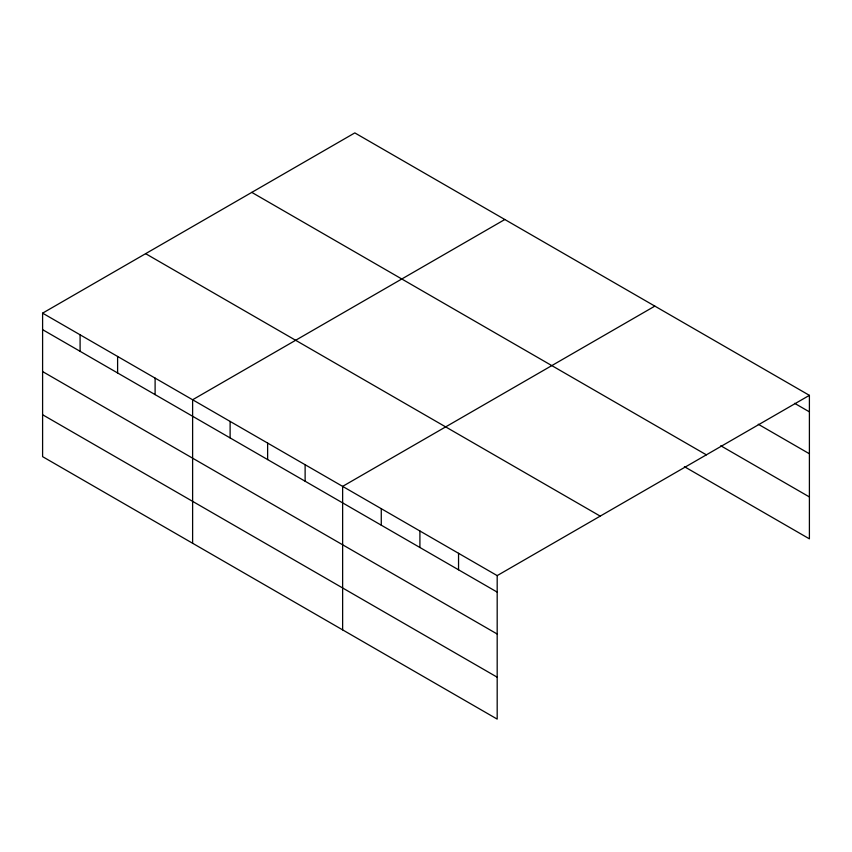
<?xml version="1.0" encoding="UTF-8"?>
<svg xmlns="http://www.w3.org/2000/svg" width="852" height="852" viewBox="0 0 852 852"><rect width="100%" height="100%" fill="white"/><g stroke="black" fill="none" stroke-linecap="round" stroke-linejoin="round"><path stroke-width="1.28" d="M42.6 313.153L497.185 575.611L497.185 719.099L42.6 456.651L42.6 313.153L354.815 132.901L809.4 395.349L809.4 538.847L684.39 466.672M504.831 219.507L192.616 399.758L192.616 543.256M654.837 306.124L342.632 486.375L342.632 629.862M497.185 575.611L809.4 395.349M794.628 403.326L809.4 411.857M758.259 424.232L809.4 453.765M720.76 445.756L809.4 496.94M251.787 192.382L706.372 454.84M145.628 253.672L600.213 516.12M42.6 329.66L497.185 592.108M42.6 371.568L497.185 634.016M42.6 414.743L497.185 677.191M458.546 553.299L458.546 569.796M419.908 530.988L419.908 547.495M381.27 508.687L381.27 525.183M305.123 464.723L305.123 481.22M267.624 443.072L267.624 459.569M230.115 421.42L230.115 437.917M155.107 378.107L155.107 394.614M117.608 356.455L117.608 372.963M80.099 334.804L80.099 351.312"/></g></svg>
